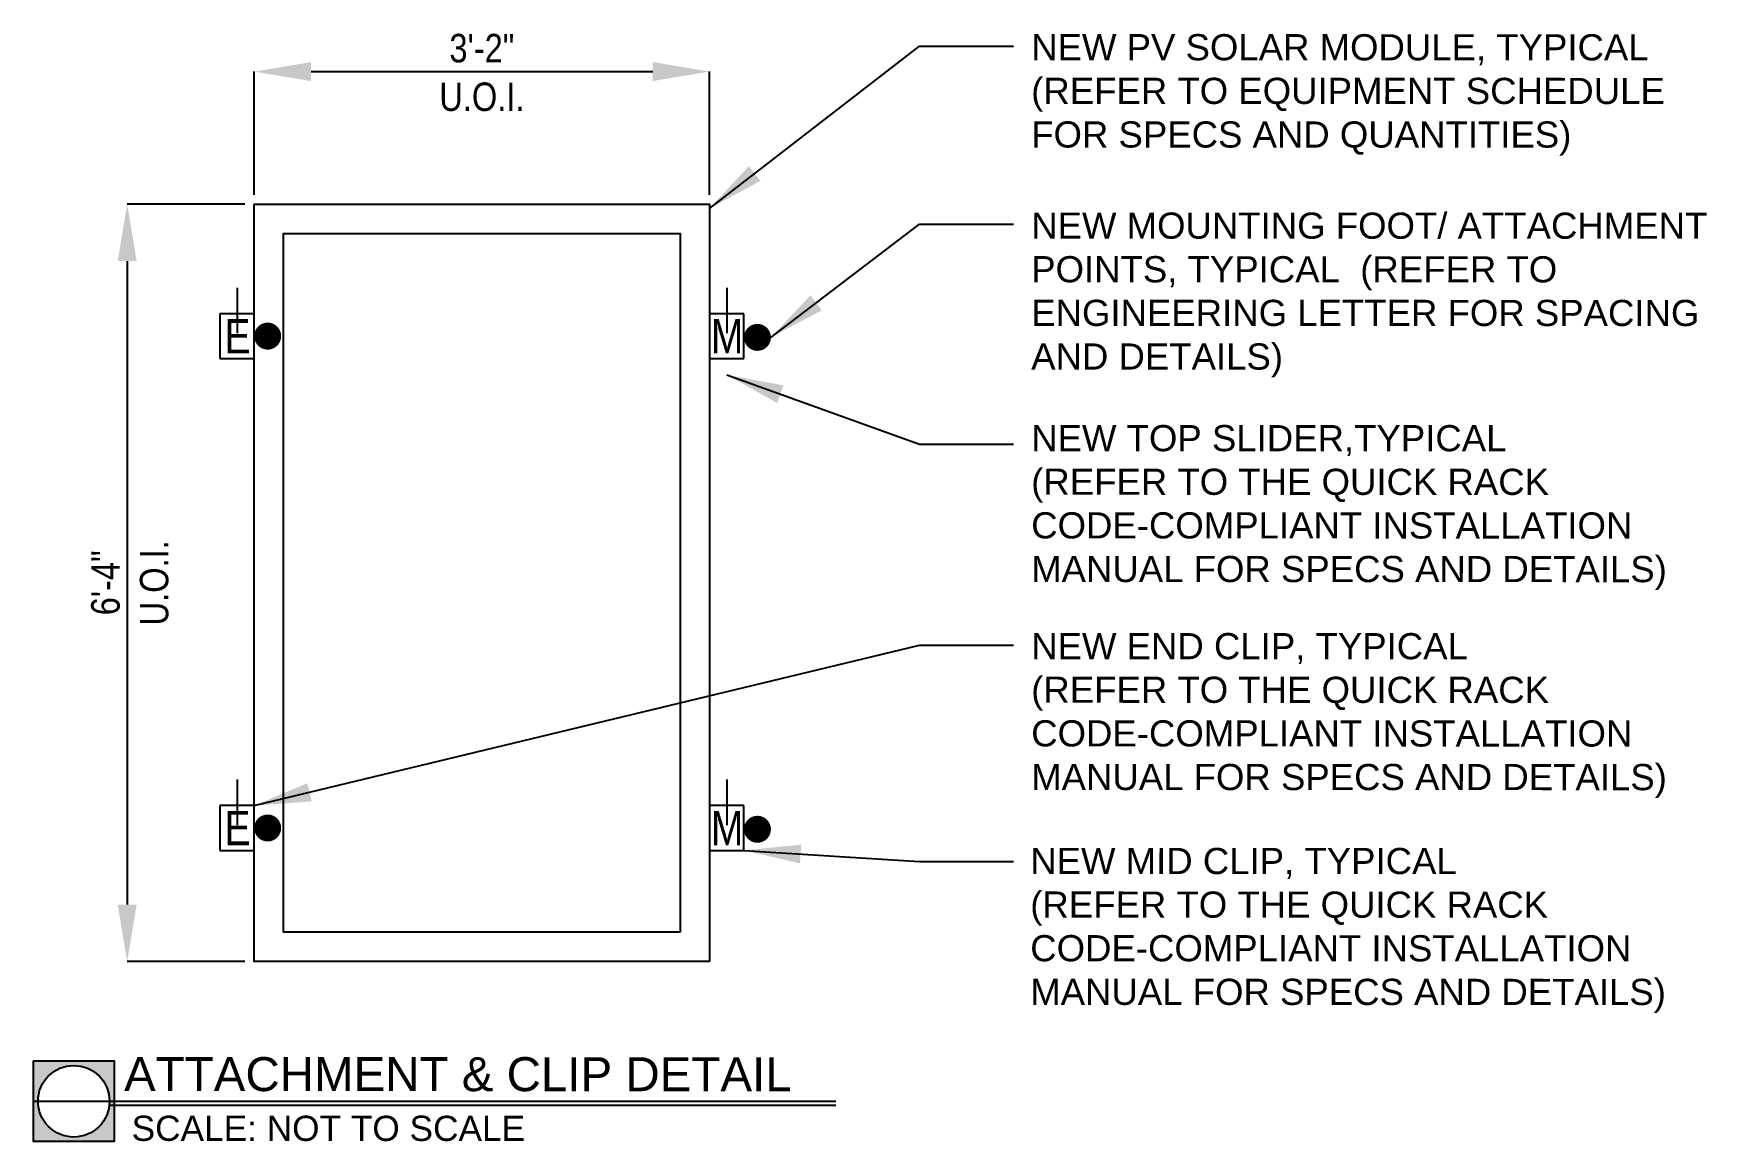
# Model space of a CAD drawing. Header units: feet. Extents: x 0.22 to 3.89, y 7.67 to 10.1.
import ezdxf
from ezdxf.enums import TextEntityAlignment as Align

# ---------------------------------------------------------------- set-up
doc = ezdxf.new("R2010")
doc.units = ezdxf.units.FT
doc.header["$MEASUREMENT"] = 0
doc.linetypes.add('HIDDEN', pattern=[0.375, 0.25, -0.125])
doc.layers.add('Z - HANWAH 250 HATCH', color=9, linetype='Continuous')
doc.layers.add('Z - TITLEBLOCK TXT', color=7, linetype='Continuous')
doc.styles.add('PAPER SPACE TXT', font='technic_.ttf', dxfattribs={"height": 0.125})
doc.styles.add('TITLE BBLOCK TEXT', font='ARIALUNI.TTF')
doc.dimstyles.new('PAPER SPACE', dxfattribs={"dimscale": 0, "dimtxt": 0.125, "dimasz": 0.125, "dimexe": 0, "dimexo": 0.020508, "dimgap": 0.041992, "dimtad": 1, "dimdec": 4, "dimzin": 3, "dimdsep": 46, "dimlunit": 4, "dimtxsty": 'PAPER SPACE TXT', "dimcen": 0.125, "dimclrd": 1, "dimclre": 1, "dimclrt": 7, "dimadec": 0, "dimazin": 0, "dimtfac": 1, "dimtdec": 4, "dimtofl": 0, "dimtmove": 2, "dimatfit": 3, "dimfxl": 1, "dimfrac": 2, "dimtolj": 1, "dimtzin": 0, "dimarcsym": 1})

# ---------------------------------------------------------------- blocks, each defined once
blk = doc.blocks.new('A$C54F66AF8')
at = {"color": 1, "linetype": 'Continuous'}
for p, q in [((-0.0037, 0.0346), (-0.0037, -0.0636)), ((0.0715, 0.0346), (-0.0037, 0.0346)), ((0.0715, -0.0636), (0.0715, 0.0346)), ((-0.0037, -0.0636), (0.0715, -0.0636))]:
    blk.add_line(p, q, dxfattribs=at)
at = {"style": 'PAPER SPACE TXT'}
blk.add_text('E', height=0.075, dxfattribs=at).set_placement((0.0347, -0.0147), align=Align.MIDDLE_CENTER)
blk = doc.blocks.new('A$C49851B10')
at = {"color": 1, "linetype": 'Continuous'}
for p, q in [((-0.0556, 0.1001), (-0.0556, 0.0019)), ((0.0195, 0.1001), (-0.0556, 0.1001)), ((0.0195, 0.0019), (0.0195, 0.1001)), ((-0.0556, 0.0019), (0.0195, 0.0019))]:
    blk.add_line(p, q, dxfattribs=at)
at = {"style": 'PAPER SPACE TXT'}
blk.add_text('M', height=0.075, dxfattribs=at).set_placement((-0.0173, 0.0508), align=Align.MIDDLE_CENTER)

msp = doc.modelspace()

# ---------------------------------------------------------------- hatches: boundary and pattern name
h = msp.add_hatch(color=6)
h.dxf.hatch_style = 1
h.paths.add_polyline_path([(0.3974, 7.8457), (0.2205, 7.8457), (0.2205, 7.6688), (0.3974, 7.6688)])
h.paths.add_polyline_path([(0.3875, 7.7572, -1), (0.2304, 7.7572, -1)], flags=16)

# ---------------------------------------------------------------- linework, layer by layer
at = {"color": 1}
for p, q in [((0.7052, 9.7476), (0.7052, 10.018)), ((0.8302, 10.018), (1.5802, 10.018)), ((1.7052, 9.7476), (1.7052, 10.018)), ((0.6847, 9.7271), (0.4263, 9.7271)), ((0.4263, 9.6021), (0.4263, 8.1889)), ((0.6847, 8.0639), (0.4263, 8.0639))]:
    msp.add_line(p, q, dxfattribs=at)
at = {"color": 4, "linetype": 'HIDDEN', "ltscale": 0.25}
for p, q in [((0.6677, 9.5435), (0.6677, 9.3521)), ((1.7428, 9.5435), (1.7428, 9.3521)), ((0.6677, 8.4635), (0.6677, 8.2721)), ((1.7428, 8.4635), (1.7428, 8.2721))]:
    msp.add_line(p, q, dxfattribs=at)
at = {"color": 6}
msp.add_line((0.2205, 7.7572), (1.9824, 7.7572), dxfattribs=at)
at = {"const_width": 0.0296, "flags": 128}
for points in [[(0.72, 9.4372, 1), (0.7496, 9.4372, 1)], [(1.7954, 9.4344, 1), (1.825, 9.4344, 1)], [(0.72, 8.3572, 1), (0.7496, 8.3572, 1)], [(1.7954, 8.3544, 1), (1.825, 8.3544, 1)]]:
    msp.add_lwpolyline(points, format="xyb", close=True, dxfattribs=at)
at = {"color": 6}
msp.add_lwpolyline([(0.2205, 7.8457), (0.3974, 7.8457), (0.3974, 7.6688), (0.2205, 7.6688)], close=True, dxfattribs=at)
msp.add_circle((0.309, 7.7572), 0.0785, dxfattribs=at)
at = {"color": 1}
for points in [[(0.8302, 10.0389), (0.8302, 9.9972), (0.7052, 10.018)], [(1.5802, 10.0389), (1.5802, 9.9972), (1.7052, 10.018)], [(0.4055, 9.6021), (0.4471, 9.6021), (0.4263, 9.7271)], [(0.4055, 8.1889), (0.4471, 8.1889), (0.4263, 8.0639)]]:
    msp.add_solid(points, dxfattribs=at)
at = {"layer": 'Z - HANWAH 250 HATCH', "color": 7, "linetype": 'Continuous', "flags": 128}
msp.add_lwpolyline([(1.7052, 8.0639), (0.7052, 8.0639), (0.7052, 9.7271), (1.7052, 9.7271)], close=True, dxfattribs=at)
at = {"layer": 'Z - HANWAH 250 HATCH', "color": 8, "linetype": 'Continuous', "flags": 128}
msp.add_lwpolyline([(1.6408, 8.1283), (0.7697, 8.1283), (0.7697, 9.6627), (1.6408, 9.6627)], close=True, dxfattribs=at)
at = {"layer": 'Z - TITLEBLOCK TXT', "color": 251, "linetype": 'Continuous'}
msp.add_line((0.3875, 7.7483), (1.9824, 7.7483), dxfattribs=at)

# ---------------------------------------------------------------- block references
for name, p in [('A$C54F66AF8', (0.6338, 9.4517)), ('A$C49851B10', (1.7608, 9.3862)), ('A$C54F66AF8', (0.6338, 8.3717)), ('A$C49851B10', (1.7608, 8.3062))]:
    msp.add_blockref(name, p)

# ---------------------------------------------------------------- texts
at = {"color": 7, "char_height": 0.0625, "attachment_point": 5, "style": 'PAPER SPACE TXT'}
for s, insert in [('\\A1;3\'-2"', (1.2052, 10.0691)), ('\\A1;U.O.I.', (1.2052, 9.9623))]:
    msp.add_mtext(s, dxfattribs=dict(at, insert=insert))
at = {"color": 7, "char_height": 0.0625, "attachment_point": 5, "rotation": 90, "style": 'PAPER SPACE TXT'}
for s, insert in [('\\A1;U.O.I.', (0.4859, 8.8955)), ('\\A1;6\'-4"', (0.379, 8.8955))]:
    msp.add_mtext(s, dxfattribs=dict(at, insert=insert))
at = {"layer": 'Z - TITLEBLOCK TXT', "color": 7, "attachment_point": 1, "rotation": 359.9886, "style": 'TITLE BBLOCK TEXT'}
for s, insert, char_height, width in [('NEW PV SOLAR MODULE, TYPICAL\\P(REFER TO EQUIPMENT SCHEDULE FOR SPECS AND QUANTITIES)', (2.4114, 10.1003), 0.057459, 1.534758), ('NEW MOUNTING FOOT/ ATTACHMENT POINTS, TYPICAL  (REFER TO ENGINEERING LETTER FOR SPACING AND DETAILS)', (2.4114, 9.7086), 0.057459, 1.534758), ('NEW TOP SLIDER,TYPICAL\\P(REFER TO THE QUICK RACK CODE-COMPLIANT INSTALLATION MANUAL FOR SPECS AND DETAILS)', (2.4114, 9.242), 0.057459, 1.534758), ('NEW END CLIP, TYPICAL\\P(REFER TO THE QUICK RACK CODE-COMPLIANT INSTALLATION MANUAL FOR SPECS AND DETAILS)', (2.4114, 8.7853), 0.057459, 1.534758), ('NEW MID CLIP, TYPICAL\\P(REFER TO THE QUICK RACK CODE-COMPLIANT INSTALLATION MANUAL FOR SPECS AND DETAILS)', (2.4093, 8.3136), 0.057459, 1.534758), ('ATTACHMENT & CLIP DETAIL', (0.4194, 7.8542), 0.074663, 2.875473), ('SCALE: NOT TO SCALE', (0.4361, 7.7256), 0.055371, 1.20269)]:
    msp.add_mtext(s, dxfattribs=dict(at, insert=insert, char_height=char_height, width=width))

# ---------------------------------------------------------------- leaders
for points in [[(1.7052, 9.7177), (2.1661, 10.0739), (2.3726, 10.0739)], [(1.8396, 9.4344), (2.1661, 9.6829), (2.3726, 9.6829)], [(1.7428, 9.3521), (2.1661, 9.1997), (2.3726, 9.1997)], [(0.7052, 8.4063), (2.1661, 8.7585), (2.3726, 8.7585)], [(1.7803, 8.3081), (2.166, 8.2833), (2.3726, 8.2833)]]:
    msp.add_leader(points, dimstyle='PAPER SPACE', override={"dimscale": 1, "dimtad": 0})

doc.saveas('drawing.dxf')
